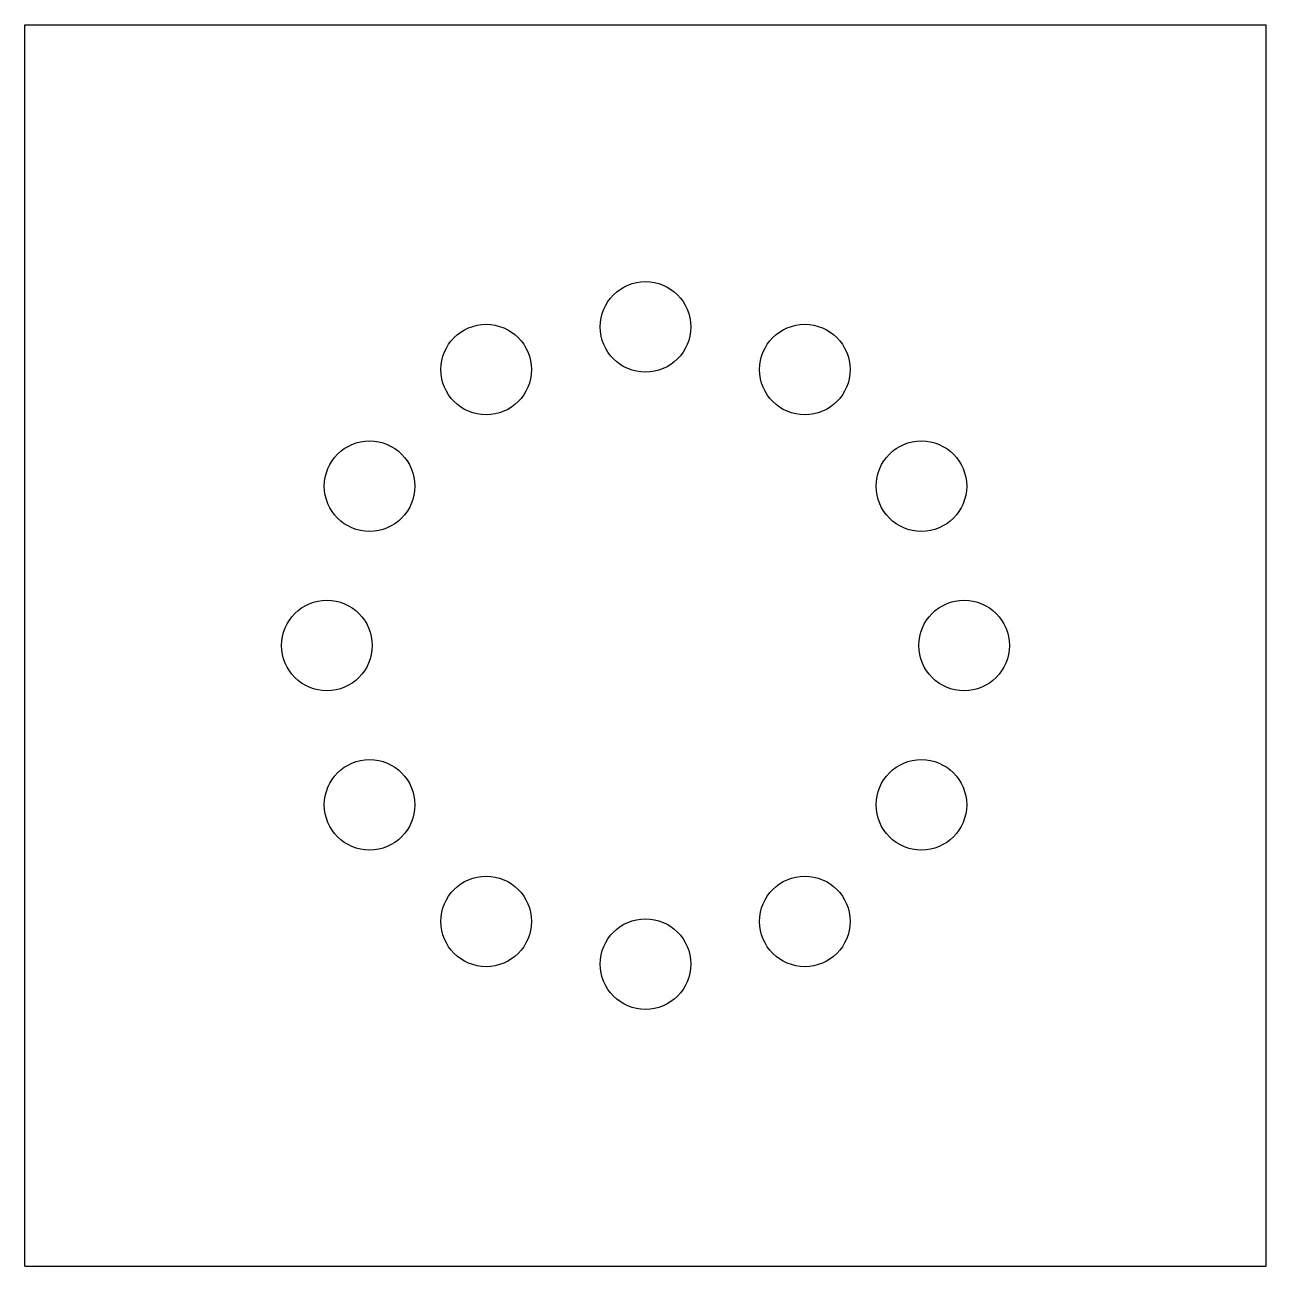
# Model space of a CAD drawing. Header units: inches. Extents: x -0.75 to 0.75, y -0.75 to 0.75.
import ezdxf

# ---------------------------------------------------------------- set-up
doc = ezdxf.new("R2010")
doc.units = ezdxf.units.IN
doc.header["$MEASUREMENT"] = 0

msp = doc.modelspace()

# ---------------------------------------------------------------- linework, layer by layer
at = {"color": 7, "linetype": 'Continuous'}
for p, q in [((-0.75, -0.75), (-0.75, 0.75)), ((-0.75, 0.75), (0.75, 0.75)), ((0.75, -0.75), (0.75, 0.75)), ((-0.75, -0.75), (0.75, -0.75))]:
    msp.add_line(p, q, dxfattribs=at)
for centre in [(0, 0.385), (-0.1925, 0.3334), (0.1925, 0.3334), (-0.3334, 0.1925), (0.3334, 0.1925), (-0.385, 0), (0.385, 0), (-0.3334, -0.1925), (0.3334, -0.1925), (-0.1925, -0.3334), (0.1925, -0.3334), (0, -0.385)]:
    msp.add_circle(centre, 0.0547, dxfattribs=at)

doc.saveas('drawing.dxf')
